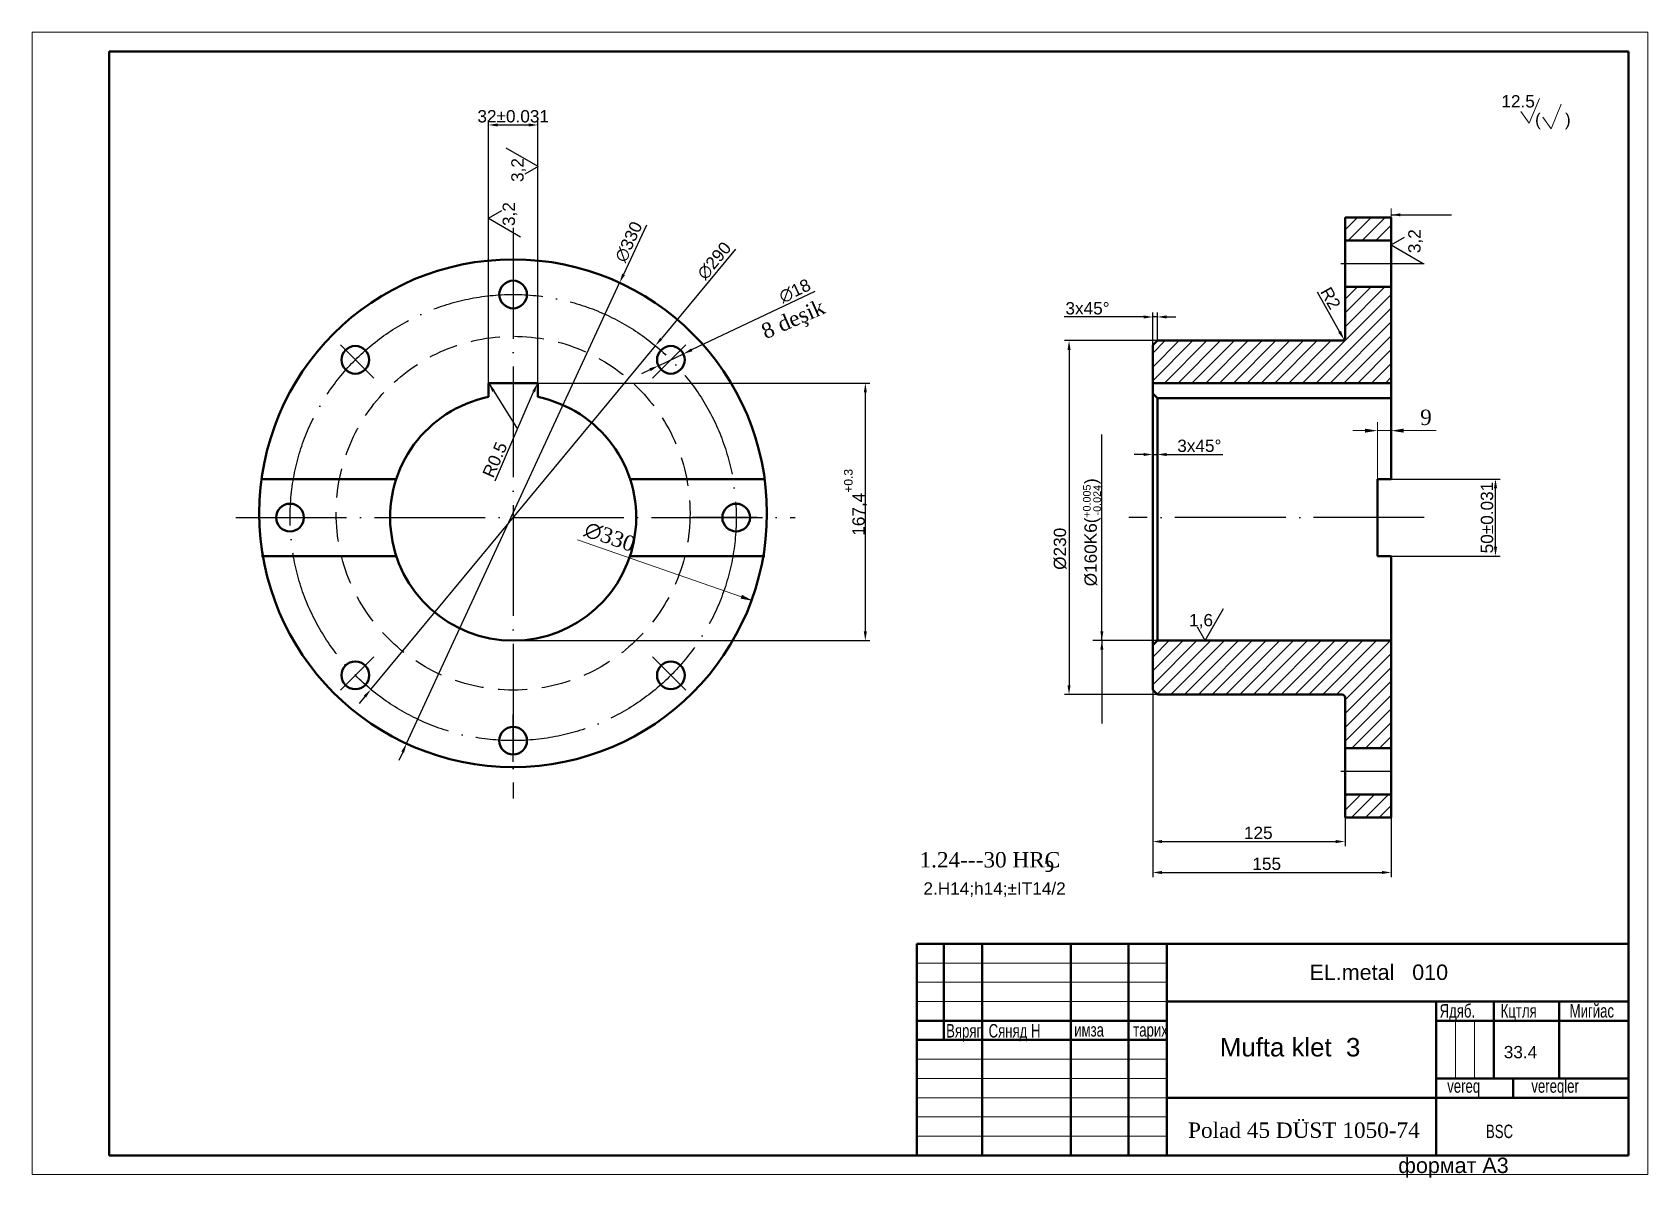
# Model space of a CAD drawing. Header units: millimetres. Extents: x -954 to 34898, y -2134 to 12006.
# Drawn here: x 17725 to 18775, y 5886 to 6631 of the extents above; entities that cross this region are included whole.
import ezdxf

# ---------------------------------------------------------------- set-up
doc = ezdxf.new("R2010")
doc.units = ezdxf.units.MM
doc.header["$LTSCALE"] = 3
doc.linetypes.add('ACAD_ISO04W100', pattern=[30, 24, -3, 0, -3])
doc.linetypes.add('DASHED2', pattern=[9.525, 6.35, -3.175])
doc.layers.add('Выносные эл-ты', color=7, linetype='Continuous')
for name, color, linetype, lineweight in [('Геометрия', 7, 'Continuous', 50), ('контурная', 7, 'Continuous', 50), ('невидимые', 7, 'DASHED2', 25), ('осевые', 1, 'ACAD_ISO04W100', 25), ('размерные', 7, 'Continuous', 25), ('тонкая', 7, 'Continuous', 20), ('тонкий', 7, 'Continuous', 20)]:
    doc.layers.add(name, color=color, linetype=linetype, lineweight=lineweight)
doc.styles.add('s1v3.5', font='arial.ttf', dxfattribs={"width": 0.7, "height": 3.5})
doc.styles.add('s2.5v4', font='times.ttf', dxfattribs={"height": 10})
doc.styles.add('s2v4', font='arial.ttf', dxfattribs={"height": 8})
doc.styles.add('s4v4', font='arial.ttf', dxfattribs={"height": 16})
doc.styles.get("Standard").update_dxf_attribs({"font": 'arial.ttf'})
doc.dimstyles.new('s2.5v4', dxfattribs={"dimtxt": 10, "dimasz": 8, "dimexe": 5.5, "dimexo": 0.5, "dimgap": 3.5, "dimtad": 1, "dimdec": 0, "dimtxsty": 's2.5v4', "dimcen": 2.5, "dimclrd": 256, "dimclre": 1, "dimclrt": 256, "dimadec": 0, "dimazin": 0, "dimtfac": 1, "dimtdec": 0, "dimtmove": 0, "dimatfit": 3, "dimfxl": 1, "dimlwd": -1, "dimlwe": -1, "dimarcsym": 0})
doc.dimstyles.new('s2v4', dxfattribs={"dimtxt": 8, "dimasz": 6, "dimexe": 3, "dimexo": 0, "dimgap": 1.5, "dimtad": 1, "dimtxsty": 'Standard', "dimcen": 2.5, "dimadec": 0, "dimazin": 0, "dimtfac": 1, "dimtmove": 0, "dimatfit": 3, "dimfxl": 1, "dimarcsym": 0})
pattern_1 = [(45, (-3133.804, -19116.0097), (-4.4901281, 4.4901281), [])]

# ---------------------------------------------------------------- blocks, each defined once
blk = doc.blocks.new('*D1180')
at = {"layer": 'Defpoints', "color": 0, "transparency": 16777216}
for p in [(18453.2, 6203.5), (18608.2, 6120.5), (18608.2, 6084.8)]:
    blk.add_point(p, dxfattribs=at)
at = {"layer": 'размерные', "color": 0, "lineweight": -2, "transparency": 16777216}
for p, q in [((18453.2, 6203.5), (18453.2, 6081.8)), ((18608.2, 6120.5), (18608.2, 6081.8)), ((18459.2, 6084.8), (18602.2, 6084.8))]:
    blk.add_line(p, q, dxfattribs=at)
at = {"layer": 'размерные', "color": 0, "transparency": 16777216}
for points in [[(18459.2, 6085.8), (18459.2, 6083.8), (18453.2, 6084.8)], [(18602.2, 6085.8), (18602.2, 6083.8), (18608.2, 6084.8)]]:
    blk.add_solid(points, dxfattribs=at)
at = {"layer": 'размерные', "color": 0, "transparency": 16777216, "insert": (18527.3, 6090.4), "char_height": 8, "attachment_point": 5}
blk.add_mtext('155', dxfattribs=at)
blk = doc.blocks.new('*D1181')
at = {"layer": 'Defpoints', "color": 0, "transparency": 16777216}
for p in [(18578.2, 6145.5), (18453.2, 6120.9), (18578.2, 6104.9)]:
    blk.add_point(p, dxfattribs=at)
at = {"layer": 'размерные', "color": 0, "lineweight": -2, "transparency": 16777216}
for p, q in [((18578.2, 6145.5), (18578.2, 6101.9)), ((18453.2, 6120.9), (18453.2, 6101.9)), ((18459.2, 6104.9), (18572.2, 6104.9))]:
    blk.add_line(p, q, dxfattribs=at)
at = {"layer": 'размерные', "color": 0, "transparency": 16777216}
for points in [[(18459.2, 6105.9), (18459.2, 6103.9), (18453.2, 6104.9)], [(18572.2, 6105.9), (18572.2, 6103.9), (18578.2, 6104.9)]]:
    blk.add_solid(points, dxfattribs=at)
at = {"layer": 'размерные', "color": 0, "transparency": 16777216, "insert": (18521.8, 6110.5), "char_height": 8, "attachment_point": 5}
blk.add_mtext('125', dxfattribs=at)
blk = doc.blocks.new('*D1182')
at = {"layer": 'Defpoints', "color": 0, "transparency": 16777216}
for p in [(18453.2, 6356.5), (18456.2, 6356.5), (18456.2, 6356.5)]:
    blk.add_point(p, dxfattribs=at)
at = {"layer": 'размерные', "color": 0, "lineweight": -2, "transparency": 16777216}
for p, q in [((18447.2, 6356.5), (18441.2, 6356.5)), ((18453.2, 6356.5), (18453.2, 6359.5)), ((18453.2, 6356.5), (18456.2, 6356.5)), ((18456.2, 6356.5), (18456.2, 6359.5)), ((18462.2, 6356.5), (18498.7, 6356.5))]:
    blk.add_line(p, q, dxfattribs=at)
at = {"layer": 'размерные', "color": 0, "transparency": 16777216}
for points in [[(18447.2, 6357.5), (18447.2, 6355.5), (18453.2, 6356.5)], [(18462.2, 6357.5), (18462.2, 6355.5), (18456.2, 6356.5)]]:
    blk.add_solid(points, dxfattribs=at)
at = {"layer": 'размерные', "color": 0, "transparency": 16777216, "insert": (18483.5, 6362.1), "char_height": 8, "attachment_point": 5}
blk.add_mtext('3{\\fArial|b0|i0|c204|p34;х45°}', dxfattribs=at)
blk = doc.blocks.new('*D1183')
at = {"layer": 'Defpoints', "color": 0, "transparency": 16777216}
for p in [(18456.2, 6430.5), (18398.8, 6200.5), (18456.2, 6200.5)]:
    blk.add_point(p, dxfattribs=at)
at = {"layer": 'размерные', "color": 0, "lineweight": -2, "transparency": 16777216}
for p, q in [((18456.2, 6430.5), (18395.8, 6430.5)), ((18398.8, 6424.5), (18398.8, 6206.5)), ((18456.2, 6200.5), (18395.8, 6200.5))]:
    blk.add_line(p, q, dxfattribs=at)
at = {"layer": 'размерные', "color": 0, "transparency": 16777216}
for points in [[(18397.8, 6424.5), (18399.8, 6424.5), (18398.8, 6430.5)], [(18397.8, 6206.5), (18399.8, 6206.5), (18398.8, 6200.5)]]:
    blk.add_solid(points, dxfattribs=at)
at = {"layer": 'размерные', "color": 0, "transparency": 16777216, "insert": (18393, 6295.2), "char_height": 8, "attachment_point": 5, "rotation": 90}
blk.add_mtext('%%c230', dxfattribs=at)
blk = doc.blocks.new('*D1184')
at = {"layer": 'Defpoints', "color": 0, "transparency": 16777216}
for p in [(18453.2, 6445.9), (18453.2, 6427.5), (18456.2, 6430.5)]:
    blk.add_point(p, dxfattribs=at)
at = {"layer": 'размерные', "color": 0, "lineweight": -2, "transparency": 16777216}
for p, q in [((18453.2, 6427.5), (18453.2, 6448.9)), ((18456.2, 6430.5), (18456.2, 6448.9)), ((18447.2, 6445.9), (18395.6, 6445.9)), ((18456.2, 6445.9), (18453.2, 6445.9)), ((18462.2, 6445.9), (18468.2, 6445.9))]:
    blk.add_line(p, q, dxfattribs=at)
at = {"layer": 'размерные', "color": 0, "transparency": 16777216}
for points in [[(18447.2, 6446.9), (18447.2, 6444.9), (18453.2, 6445.9)], [(18462.2, 6446.9), (18462.2, 6444.9), (18456.2, 6445.9)]]:
    blk.add_solid(points, dxfattribs=at)
at = {"layer": 'размерные', "color": 0, "transparency": 16777216, "insert": (18410.8, 6451.5), "char_height": 8, "attachment_point": 5}
blk.add_mtext('3{\\fArial|b0|i0|c204|p34;х45°}', dxfattribs=at)
blk = doc.blocks.new('*D1185')
at = {"layer": 'Defpoints', "color": 0, "transparency": 16777216}
for p in [(18576.7, 6432.8), (18577.6, 6431.1)]:
    blk.add_point(p, dxfattribs=at)
at = {"layer": 'размерные', "color": 0, "lineweight": -2, "transparency": 16777216}
blk.add_line((18560.1, 6462.3), (18574.7, 6436.3), dxfattribs=at)
at = {"layer": 'размерные', "color": 0, "transparency": 16777216}
blk.add_solid([(18575.6, 6436.8), (18573.8, 6435.8), (18577.6, 6431.1)], dxfattribs=at)
at = {"layer": 'размерные', "color": 0, "transparency": 16777216, "insert": (18568.8, 6458.1), "char_height": 8, "attachment_point": 5, "rotation": 299.363}
blk.add_mtext('R2', dxfattribs=at)
blk = doc.blocks.new('*D1186')
at = {"layer": 'Defpoints', "color": 0, "transparency": 16777216}
for p in [(18052.9, 6402.9), (18266.4, 6402.9), (18037.5, 6235.5)]:
    blk.add_point(p, dxfattribs=at)
at = {"layer": 'размерные', "color": 0, "lineweight": -2, "transparency": 16777216}
for p, q in [((18052.9, 6402.9), (18269.4, 6402.9)), ((18266.4, 6241.5), (18266.4, 6396.9)), ((18037.5, 6235.5), (18269.4, 6235.5))]:
    blk.add_line(p, q, dxfattribs=at)
at = {"layer": 'размерные', "color": 0, "transparency": 16777216}
for points in [[(18265.4, 6396.9), (18267.4, 6396.9), (18266.4, 6402.9)], [(18265.4, 6241.5), (18267.4, 6241.5), (18266.4, 6235.5)]]:
    blk.add_solid(points, dxfattribs=at)
at = {"layer": 'размерные', "color": 0, "transparency": 16777216, "insert": (18260, 6325.4), "char_height": 8, "attachment_point": 5, "rotation": 90}
blk.add_mtext('167,4{\\H0.7x;\\S+0.3^ ;}', dxfattribs=at)
blk = doc.blocks.new('*D1187')
at = {"layer": 'Defpoints', "color": 0, "transparency": 16777216}
for p in [(18052.9, 6402), (18053.2, 6402.7)]:
    blk.add_point(p, dxfattribs=at)
at = {"layer": 'размерные', "color": 0, "lineweight": -2, "transparency": 16777216}
blk.add_line((18025.7, 6339.3), (18050.8, 6397.2), dxfattribs=at)
at = {"layer": 'размерные', "color": 0, "transparency": 16777216}
blk.add_solid([(18049.9, 6397.6), (18051.7, 6396.8), (18053.2, 6402.7)], dxfattribs=at)
at = {"layer": 'размерные', "color": 0, "transparency": 16777216, "insert": (18025.6, 6353.1), "char_height": 8, "attachment_point": 5, "rotation": 66.5541}
blk.add_mtext('R0.5', dxfattribs=at)
blk = doc.blocks.new('*D1188')
at = {"layer": 'Defpoints', "color": 0, "transparency": 16777216}
for p in [(18053.5, 6570.7), (18021.5, 6402.4), (18053.5, 6402)]:
    blk.add_point(p, dxfattribs=at)
at = {"layer": 'размерные', "color": 0, "lineweight": -2, "transparency": 16777216}
for p, q in [((18021.5, 6402.4), (18021.5, 6573.7)), ((18053.5, 6402), (18053.5, 6573.7)), ((18027.5, 6570.7), (18047.5, 6570.7))]:
    blk.add_line(p, q, dxfattribs=at)
at = {"layer": 'размерные', "color": 0, "transparency": 16777216}
for points in [[(18027.5, 6571.7), (18027.5, 6569.7), (18021.5, 6570.7)], [(18047.5, 6571.7), (18047.5, 6569.7), (18053.5, 6570.7)]]:
    blk.add_solid(points, dxfattribs=at)
at = {"layer": 'размерные', "color": 0, "transparency": 16777216, "insert": (18037.5, 6576.3), "char_height": 8, "attachment_point": 5}
blk.add_mtext('32%%P0.031', dxfattribs=at)
blk = doc.blocks.new('*D1189')
at = {"layer": 'Defpoints', "color": 0, "transparency": 16777216}
for p in [(17881.6, 6369.6), (18193.3, 6261.4)]:
    blk.add_point(p, dxfattribs=at)
at = {"layer": 'тонкая', "transparency": 16777216}
blk.add_line((18079.2, 6301), (18185.8, 6264), dxfattribs=at)
blk.add_solid([(18186.2, 6265.3), (18185.3, 6262.8), (18193.3, 6261.4)], dxfattribs=at)
at = {"layer": 'тонкая', "transparency": 16777216, "insert": (18100.3, 6302.9), "char_height": 10, "attachment_point": 5, "rotation": 340.8578, "style": 's2.5v4'}
blk.add_mtext('∅330', dxfattribs=at)
blk = doc.blocks.new('*D1190')
at = {"layer": 'Defpoints', "color": 0, "transparency": 16777216}
for p in [(18608.2, 6340.5), (18676, 6340.5), (18608.2, 6290.5)]:
    blk.add_point(p, dxfattribs=at)
at = {"layer": 'размерные', "color": 0, "lineweight": -2, "transparency": 16777216}
for p, q in [((18608.2, 6340.5), (18679, 6340.5)), ((18676, 6296.5), (18676, 6334.5)), ((18608.2, 6290.5), (18679, 6290.5))]:
    blk.add_line(p, q, dxfattribs=at)
at = {"layer": 'размерные', "color": 0, "transparency": 16777216}
for points in [[(18675, 6334.5), (18677, 6334.5), (18676, 6340.5)], [(18675, 6296.5), (18677, 6296.5), (18676, 6290.5)]]:
    blk.add_solid(points, dxfattribs=at)
at = {"layer": 'размерные', "color": 0, "transparency": 16777216, "insert": (18670.5, 6315.5), "char_height": 8, "attachment_point": 5, "rotation": 90}
blk.add_mtext('50%%P0.031', dxfattribs=at)
blk = doc.blocks.new('*D1191')
at = {"layer": 'Defpoints', "color": 0, "transparency": 16777216}
for p in [(18608.2, 6372), (18608.2, 6372), (18599.2, 6340.5)]:
    blk.add_point(p, dxfattribs=at)
at = {"layer": 'тонкая', "color": 1, "transparency": 16777216}
for p, q in [((18599.2, 6341), (18599.2, 6377.5)), ((18608.2, 6372.5), (18608.2, 6377.5))]:
    blk.add_line(p, q, dxfattribs=at)
at = {"layer": 'тонкая', "transparency": 16777216}
for p, q in [((18591.2, 6372), (18583.2, 6372)), ((18599.2, 6372), (18608.2, 6372)), ((18616.2, 6372), (18637.4, 6372))]:
    blk.add_line(p, q, dxfattribs=at)
for points in [[(18591.2, 6373.3), (18591.2, 6370.7), (18599.2, 6372)], [(18616.2, 6373.3), (18616.2, 6370.7), (18608.2, 6372)]]:
    blk.add_solid(points, dxfattribs=at)
at = {"layer": 'тонкая', "transparency": 16777216, "insert": (18630.8, 6380.6), "char_height": 10, "attachment_point": 5, "style": 's2.5v4'}
blk.add_mtext('9', dxfattribs=at)
blk = doc.blocks.new('*D1192')
at = {"layer": 'Defpoints', "color": 0, "transparency": 16777216}
for p in [(18106.7, 6468.1), (17968.2, 6168.6)]:
    blk.add_point(p, dxfattribs=at)
at = {"layer": 'размерные', "color": 0, "lineweight": -2, "transparency": 16777216}
for p, q in [((18124.1, 6505.6), (18109.2, 6473.5)), ((17968.2, 6168.6), (18106.7, 6468.1)), ((17965.7, 6163.1), (17963.1, 6157.7))]:
    blk.add_line(p, q, dxfattribs=at)
at = {"layer": 'размерные', "color": 0, "transparency": 16777216}
for points in [[(18108.3, 6474), (18110.1, 6473.1), (18106.7, 6468.1)], [(17964.8, 6163.6), (17966.6, 6162.7), (17968.2, 6168.6)]]:
    blk.add_solid(points, dxfattribs=at)
at = {"layer": 'размерные', "color": 0, "transparency": 16777216, "insert": (18112.6, 6494.7), "char_height": 8, "attachment_point": 5, "rotation": 65.1782}
blk.add_mtext('∅330', dxfattribs=at)
blk = doc.blocks.new('*D1193')
at = {"layer": 'Defpoints', "color": 0, "transparency": 16777216}
for p in [(18129.9, 6427.2), (17945, 6203.8)]:
    blk.add_point(p, dxfattribs=at)
at = {"layer": 'размерные', "color": 0, "lineweight": -2, "transparency": 16777216}
for p, q in [((18182, 6490), (18133.8, 6431.8)), ((17945, 6203.8), (18129.9, 6427.2)), ((17941.1, 6199.2), (17937.3, 6194.6))]:
    blk.add_line(p, q, dxfattribs=at)
at = {"layer": 'размерные', "color": 0, "transparency": 16777216}
for points in [[(18133, 6432.4), (18134.5, 6431.2), (18129.9, 6427.2)], [(17940.4, 6199.8), (17941.9, 6198.6), (17945, 6203.8)]]:
    blk.add_solid(points, dxfattribs=at)
at = {"layer": 'размерные', "color": 0, "transparency": 16777216, "insert": (18168.2, 6482.4), "char_height": 8, "attachment_point": 5, "rotation": 50.3691}
blk.add_mtext('∅290', dxfattribs=at)
blk = doc.blocks.new('*D1194')
at = {"layer": 'Defpoints', "color": 0, "transparency": 16777216}
for p in [(18148.1, 6421.9), (18131.9, 6414.2)]:
    blk.add_point(p, dxfattribs=at)
at = {"layer": 'размерные', "color": 0, "lineweight": -2, "transparency": 16777216}
for p, q in [((18233.6, 6462.5), (18153.5, 6424.5)), ((18131.9, 6414.2), (18148.1, 6421.9)), ((18126.4, 6411.6), (18121, 6409))]:
    blk.add_line(p, q, dxfattribs=at)
at = {"layer": 'размерные', "color": 0, "transparency": 16777216}
for points in [[(18153.1, 6425.4), (18154, 6423.6), (18148.1, 6421.9)], [(18126, 6412.5), (18126.9, 6410.7), (18131.9, 6414.2)]]:
    blk.add_solid(points, dxfattribs=at)
at = {"layer": 'размерные', "color": 0, "transparency": 16777216, "insert": (18220.6, 6462.8), "char_height": 8, "attachment_point": 5, "rotation": 25.4171}
blk.add_mtext('∅18', dxfattribs=at)

msp = doc.modelspace()

# ---------------------------------------------------------------- hatches: boundary and pattern name
at = {"layer": 'тонкая'}
h = msp.add_hatch(dxfattribs=at)
h.set_pattern_fill('ANSI31', color=256, scale=2, style=0)
h.set_pattern_definition(pattern_1)
h.paths.add_polyline_path([(18608.234, 6510.507), (18578.234, 6510.507), (18578.234, 6495.507), (18608.234, 6495.507)])
h.paths.add_polyline_path([(18608.234, 6135.507), (18578.234, 6135.507), (18578.234, 6120.507), (18608.234, 6120.507)])
h = msp.add_hatch(dxfattribs=at)
h.set_pattern_fill('ANSI31', color=256, scale=2, style=0)
h.set_pattern_definition(pattern_1)
edge = h.paths.add_edge_path()
edge.add_line((18608.234, 6425.007), (18608.234, 6465.507))
edge.add_line((18608.234, 6465.507), (18578.234, 6465.507))
edge.add_line((18578.234, 6465.507), (18578.234, 6432.497))
edge.add_arc((18576.234, 6432.497), 2, -89.999999, 0, ccw=False)
edge.add_line((18576.234, 6430.497), (18456.234, 6430.497))
edge.add_line((18456.234, 6430.497), (18453.234, 6427.497))
edge.add_line((18453.234, 6427.497), (18453.234, 6402.907))
edge.add_line((18453.234, 6402.907), (18608.234, 6402.907))
edge.add_line((18608.234, 6402.907), (18608.234, 6425.007))
edge = h.paths.add_edge_path()
edge.add_line((18608.234, 6235.507), (18456.234, 6235.507))
edge.add_line((18456.234, 6235.507), (18453.234, 6232.507))
edge.add_line((18453.234, 6232.507), (18453.234, 6203.517))
edge.add_line((18453.234, 6203.517), (18456.234, 6200.517))
edge.add_line((18456.234, 6200.517), (18576.234, 6200.517))
edge.add_arc((18576.234, 6198.517), 2, 0, 89.999999, ccw=False)
edge.add_line((18578.234, 6198.517), (18578.234, 6165.507))
edge.add_line((18578.234, 6165.507), (18608.234, 6165.507))
edge.add_line((18608.234, 6165.507), (18608.234, 6235.507))

# ---------------------------------------------------------------- linework, layer by layer
at = {"layer": 'Выносные эл-ты'}
for p, q in [((18053.765, 6543.68), (18032.98, 6555.68)), ((18053.765, 6543.68), (18045.104, 6538.68)), ((18021.454, 6510.077), (18030.114, 6515.077)), ((18021.454, 6510.077), (18042.238, 6498.077)), ((18608.234, 6492.747), (18616.894, 6497.747)), ((18608.234, 6492.747), (18629.019, 6480.747)), ((18487.228, 6235.507), (18499.228, 6256.292)), ((18487.228, 6235.507), (18482.228, 6244.168))]:
    msp.add_line(p, q, dxfattribs=at)
at = {"layer": 'Геометрия'}
for p, q in [((18578.234, 6510.507), (18578.234, 6432.497)), ((18608.234, 6510.507), (18578.234, 6510.507)), ((18608.234, 6425.007), (18608.234, 6510.507)), ((18578.234, 6495.507), (18608.234, 6495.507)), ((18578.234, 6465.507), (18608.234, 6465.507)), ((18453.234, 6427.497), (18456.234, 6430.497)), ((18453.234, 6315.507), (18453.234, 6427.497)), ((18456.234, 6430.497), (18576.234, 6430.497)), ((18608.234, 6425.007), (18608.234, 6340.507)), ((18608.234, 6402.907), (18453.234, 6402.907)), ((18456.234, 6393.121), (18453.234, 6396.121)), ((18456.234, 6393.121), (18456.234, 6235.507)), ((18608.234, 6393.121), (18456.234, 6393.121)), ((17961.46, 6340.507), (17873.95, 6340.507)), ((18113.447, 6340.507), (18200.958, 6340.507)), ((18608.234, 6340.507), (18599.234, 6340.507)), ((18599.234, 6340.507), (18599.234, 6290.507)), ((18453.234, 6315.507), (18453.234, 6203.517)), ((17961.46, 6290.507), (17873.95, 6290.507)), ((18113.447, 6290.507), (18200.958, 6290.507)), ((18599.234, 6290.507), (18608.234, 6290.507)), ((18608.234, 6290.507), (18608.234, 6120.507)), ((18456.234, 6235.507), (18453.234, 6232.507)), ((18456.234, 6235.507), (18608.234, 6235.507)), ((18453.234, 6203.517), (18456.234, 6200.517)), ((18456.234, 6200.517), (18576.234, 6200.517)), ((18578.234, 6120.507), (18578.234, 6198.517)), ((18578.234, 6165.507), (18608.234, 6165.507)), ((18578.234, 6135.507), (18608.234, 6135.507)), ((18608.234, 6120.507), (18578.234, 6120.507))]:
    msp.add_line(p, q, dxfattribs=at)
for centre, start, end in [((18576.234, 6432.497), 270, 0), ((18576.234, 6198.517), 0, 90)]:
    msp.add_arc(centre, 2, start, end, dxfattribs=at)
at = {"layer": 'контурная'}
for p, q in [((17774.923, 5900.928), (17774.923, 6618.428)), ((17774.923, 6618.428), (18762.423, 6618.428)), ((18762.423, 6618.428), (18762.423, 5900.928)), ((18021.454, 6402.407), (18021.454, 6393.891)), ((18037.454, 6402.907), (18021.954, 6402.907)), ((18037.454, 6402.907), (18052.954, 6402.907)), ((18053.454, 6402.407), (18053.454, 6393.891)), ((18299.923, 6038.428), (18299.923, 5900.928)), ((18317.423, 6038.428), (18317.423, 5975.928)), ((18342.423, 6038.428), (18342.423, 5900.928)), ((18399.923, 6038.428), (18399.923, 5900.928)), ((18299.923, 5988.428), (18462.423, 5988.428)), ((18462.423, 5988.428), (18462.423, 5975.928)), ((18462.423, 5975.928), (18299.923, 5975.928)), ((18687.423, 5950.928), (18687.423, 5944.678)), ((18687.423, 5944.678), (18687.423, 5938.428)), ((18762.423, 5900.928), (17774.923, 5900.928))]:
    msp.add_line(p, q, dxfattribs=at)
for points in [[(18299.923, 6038.428), (18762.423, 6038.428), (18762.423, 6000.928), (18462.423, 6000.928)], [(18437.423, 6038.428), (18437.423, 5900.928)], [(18462.423, 6038.428), (18462.423, 5900.928)], [(18637.423, 5900.928), (18637.423, 6000.928)], [(18674.923, 6000.928), (18674.923, 5950.928)], [(18717.423, 6000.928), (18717.423, 5950.928)], [(18762.423, 5988.428), (18637.423, 5988.428)], [(18762.423, 5950.928), (18637.423, 5950.928)], [(18462.423, 5938.428), (18762.423, 5938.428)]]:
    msp.add_lwpolyline(points, dxfattribs=at)
for centre, radius in [((18037.454, 6318.339), 165), ((18037.454, 6460.507), 9), ((17934.923, 6418.038), 9), ((18139.984, 6418.038), 9), ((17892.454, 6315.507), 9), ((18182.454, 6315.507), 9), ((17934.923, 6212.977), 9), ((18139.984, 6212.977), 9), ((18037.454, 6170.507), 9)]:
    msp.add_circle(centre, radius, dxfattribs=at)
for centre, radius, start, end in [((18021.954, 6402.407), 0.5, 90, 180), ((18052.954, 6402.407), 0.5, 0, 90), ((18037.454, 6315.507), 80, 101.536959, 78.463041)]:
    msp.add_arc(centre, radius, start, end, dxfattribs=at)
at = {"layer": 'невидимые'}
msp.add_circle((18037.454, 6318.339), 115, dxfattribs=at)
at = {"layer": 'осевые'}
for p, q in [((18037.454, 6503.781), (18037.454, 6132.897)), ((18629.734, 6480.507), (18575.429, 6480.507)), ((18037.454, 6474.239), (18037.454, 6443.542)), ((17925.213, 6427.748), (17946.919, 6406.042)), ((18149.694, 6427.748), (18127.988, 6406.042)), ((17857.199, 6315.507), (18220.845, 6315.507)), ((17878.722, 6315.507), (17909.419, 6315.507)), ((17882.454, 6315.507), (17920.803, 6315.507)), ((18192.454, 6315.507), (18154.104, 6315.507)), ((18196.185, 6315.507), (18165.488, 6315.507)), ((18629.734, 6315.507), (18437.734, 6315.507)), ((17925.213, 6203.267), (17946.919, 6224.973)), ((18149.694, 6203.267), (18127.988, 6224.973)), ((18037.454, 6156.776), (18037.454, 6187.473)), ((18608.234, 6150.507), (18575.429, 6150.507))]:
    msp.add_line(p, q, dxfattribs=at)
msp.add_circle((18037.454, 6315.507), 145, dxfattribs=at)
at = {"layer": 'размерные'}
msp.add_line((18456.234, 6235.507), (18414.303, 6235.507), dxfattribs=at)
at = {"layer": 'тонкая'}
for p, q in [((17724.923, 5888.428), (17724.923, 6630.928)), ((17724.923, 6630.928), (18774.923, 6630.928)), ((18774.923, 6630.928), (18774.923, 5888.428)), ((18608.234, 6485.507), (18608.234, 6516.503)), ((18576.234, 6430.497), (18576.234, 6430.497)), ((18576.234, 6200.517), (18576.234, 6200.517)), ((18299.923, 6038.428), (18762.423, 6038.428)), ((18774.923, 5888.428), (17724.923, 5888.428))]:
    msp.add_line(p, q, dxfattribs=at)
for points in [[(18762.423, 5900.928), (18762.423, 6038.428), (18299.923, 6038.428), (18299.923, 5900.928), (18299.923, 6038.428), (18317.423, 6038.428), (18317.423, 5975.928), (18299.923, 5975.928), (18462.423, 5975.928), (18462.423, 6038.428), (18462.423, 5900.928), (18437.423, 5900.928), (18437.423, 6038.428), (18399.923, 6038.428), (18399.923, 5900.928), (18342.423, 5900.928), (18342.423, 6038.428)], [(18299.923, 6038.428), (18299.923, 6025.928), (18462.423, 6025.928), (18462.423, 6013.428), (18299.923, 6013.428), (18299.923, 6000.928), (18762.423, 6000.928), (18637.423, 6000.928), (18637.423, 5900.928), (18637.423, 5938.428), (18762.423, 5938.428), (18762.423, 5950.928), (18637.423, 5950.928), (18637.423, 5988.428), (18762.423, 5988.428), (18762.423, 6000.928), (18717.423, 6000.928), (18717.423, 5950.928), (18674.923, 5950.928), (18674.923, 6000.928), (18674.923, 5988.428), (18662.423, 5988.428), (18662.423, 5950.928), (18649.923, 5950.928), (18649.923, 5988.428), (18649.923, 5950.928), (18687.423, 5950.928), (18687.423, 5938.428)], [(18299.923, 6000.928), (18299.923, 5988.428), (18462.423, 5988.428), (18462.423, 5963.428), (18299.923, 5963.428), (18299.923, 5950.928), (18462.423, 5950.928), (18462.423, 5938.428), (18299.923, 5938.428), (18299.923, 5925.928), (18462.423, 5925.928), (18462.423, 5913.428), (18299.923, 5913.428), (18299.923, 5938.428), (18637.423, 5938.428)]]:
    msp.add_lwpolyline(points, dxfattribs=at)
at = {"layer": 'тонкий'}
for points in [[(18692.551, 6579.552), (18697.919, 6571.781), (18704.534, 6587.933)], [(18706.74, 6575.876), (18712.108, 6568.105), (18718.723, 6584.257)], [(18299.923, 5900.928), (18762.423, 5900.928)]]:
    msp.add_lwpolyline(points, dxfattribs=at)

# ---------------------------------------------------------------- texts
at = {"layer": 'Выносные эл-ты'}
for p in [(18044.253, 6533.642), (18038.625, 6505.023), (18627.29, 6487.374)]:
    msp.add_text('3,2', height=8, rotation=90, dxfattribs=at).set_placement(p)
msp.add_text('1,6', height=8, dxfattribs=at).set_placement((18476.821, 6244.838))
at = {"layer": 'размерные'}
for s, height, p in [('+0.005', 5, (18412.882, 6315.393)), ('%%C160K6(       )', 8, (18416.847, 6270.826)), ('-0.024', 5, (18419.557, 6316.918))]:
    msp.add_text(s, height=height, rotation=90, dxfattribs=at).set_placement(p)
at = {"layer": 'тонкая', "style": 's2.5v4'}
msp.add_text('8 deşik', height=10, rotation=23.693669, dxfattribs=at).set_placement((18201.623, 6431.318))
at = {"layer": 'тонкая'}
for s, style, p in [('1.24---30 HRC', 's2.5v4', (18301.606, 6088.072)), ('э', 's2.5v4', (18382.733, 6085.248)), ('EL.metal   010', 's4v4', (18555.099, 6014.958)), ('Polad 45 DÜST 1050-74', 's2.5v4', (18476.172, 5912.297)), ('формат А3', 's4v4', (18612.782, 5889.434))]:
    msp.add_text(s, height=10, dxfattribs=dict(at, style=style)).set_placement(p)
at = {"layer": 'тонкая', "style": 's1v3.5', "width": 0.7}
for s, p in [('Ядяб.       Кцтля         Мигйас', (18639.654, 5990.492)), ('Вяряг  Сяняд Н', (18318.918, 5977.536)), ('имза        тарих', (18402.155, 5978.125)), ('vereq              vereqler', (18644.623, 5941.649)), ('BSC', (18669.818, 5912.149))]:
    msp.add_text(s, height=8.75, dxfattribs=at).set_placement(p)
at = {"layer": 'тонкий', "style": 's2v4'}
for s, height, p in [('12.5', 8, (18679.813, 6582.073)), ('(', 8, (18701.712, 6570.349)), (')', 8, (18721.156, 6570.349)), ('2.H14;h14;%%PIT14/2', 8, (18304.147, 6070.411)), ('Mufta klet  3             ', 12, (18496.833, 5965.227)), ('33.4', 8, (18681.389, 5964.054))]:
    msp.add_text(s, height=height, dxfattribs=at).set_placement(p)

# ---------------------------------------------------------------- dimensions: what is measured, and where the dimension line sits
at = {"layer": 'размерные'}
for base, p1, p2, text, picture, middle in [((18053.454, 6570.697), (18021.454, 6402.407), (18053.454, 6401.998), '<>%%P0.031', '*D1188', (18037.454, 6570.697)), ((18453.234, 6445.874), (18456.234, 6430.497), (18453.234, 6427.497), '<>{\\fArial|b0|i0|c204|p34;х45°}', '*D1184', (18410.83, 6445.874))]:
    dim = msp.add_linear_dim(base=base, p1=p1, p2=p2, text=text, dimstyle='s2v4', dxfattribs=at)
    dim.commit()
    dim.dimension.update_dxf_attribs({"geometry": picture, "text_midpoint": middle, "dimtype": 160})
dim = msp.add_diameter_dim_2p(p1=(17968.187, 6168.582), p2=(18106.72, 6468.096), dimstyle='s2v4', dxfattribs=at)
dim.commit()
dim.dimension.update_dxf_attribs({"geometry": '*D1192', "text_midpoint": (18112.647, 6494.746)})
for p1, p2, picture, middle in [((17944.967, 6203.833), (18129.94, 6427.182), '*D1193', (18172.643, 6478.744)), ((18131.855, 6414.175), (18148.113, 6421.901), '*D1194', (18223.082, 6457.526))]:
    dim = msp.add_diameter_dim_2p(p1=p1, p2=p2, dimstyle='s2v4', dxfattribs=at)
    dim.commit()
    dim.dimension.update_dxf_attribs({"geometry": picture, "text_midpoint": middle, "dimtype": 163})
dim = msp.add_radius_dim(center=(18576.668, 6432.826), mpoint=(18577.648, 6431.083), dimstyle='s2v4', dxfattribs=at)
dim.commit()
dim.dimension.update_dxf_attribs({"geometry": '*D1185', "text_midpoint": (18563.979, 6455.379), "dimtype": 164})
dim = msp.add_linear_dim(base=(18398.785, 6200.517), p1=(18456.234, 6430.497), p2=(18456.234, 6200.517), angle=90, text='%%c<>', dimstyle='s2v4', override={"dimdec": 0}, dxfattribs=at)
dim.commit()
dim.dimension.update_dxf_attribs({"geometry": '*D1183', "text_midpoint": (18398.785, 6295.205), "dimtype": 160})
dim = msp.add_radius_dim(center=(18052.867, 6402), mpoint=(18053.185, 6402.734), text='R0.5', dimstyle='s2v4', dxfattribs=at)
dim.commit()
dim.dimension.update_dxf_attribs({"geometry": '*D1187', "text_midpoint": (18030.707, 6350.905), "dimtype": 164})
dim = msp.add_linear_dim(base=(18266.354, 6402.907), p1=(18037.454, 6235.507), p2=(18052.888, 6402.907), angle=90, text='<>{\\H0.7x;\\S+0.3^ ;}', dimstyle='s2v4', dxfattribs=at)
dim.commit()
dim.dimension.update_dxf_attribs({"geometry": '*D1186', "text_midpoint": (18266.354, 6325.351), "dimtype": 160})
dim = msp.add_linear_dim(base=(18456.234, 6356.532), p1=(18453.234, 6356.532), p2=(18456.234, 6356.532), text='<>{\\fArial|b0|i0|c204|p34;х45°}', dimstyle='s2v4', dxfattribs=at)
dim.commit()
dim.dimension.update_dxf_attribs({"geometry": '*D1182', "text_midpoint": (18483.48, 6362.119)})
dim = msp.add_linear_dim(base=(18676.048, 6340.507), p1=(18608.234, 6290.507), p2=(18608.234, 6340.507), angle=90, text='50%%P0.031', dimstyle='s2v4', dxfattribs=at)
dim.commit()
dim.dimension.update_dxf_attribs({"geometry": '*D1190', "text_midpoint": (18670.461, 6315.507)})
for base, p1, p2, picture, middle in [((18608.234, 6084.775), (18453.234, 6203.517), (18608.234, 6120.507), '*D1180', (18527.315, 6084.775)), ((18578.234, 6104.893), (18453.234, 6120.919), (18578.234, 6145.507), '*D1181', (18521.762, 6104.893))]:
    dim = msp.add_linear_dim(base=base, p1=p1, p2=p2, dimstyle='s2v4', dxfattribs=at)
    dim.commit()
    dim.dimension.update_dxf_attribs({"geometry": picture, "text_midpoint": middle, "dimtype": 160})
at = {"layer": 'тонкая'}
dim = msp.add_linear_dim(base=(18608.234, 6372), p1=(18599.234, 6340.507), p2=(18608.234, 6372), dimstyle='s2.5v4', dxfattribs=at)
dim.commit()
dim.dimension.update_dxf_attribs({"geometry": '*D1191', "text_midpoint": (18630.816, 6380.601)})
dim = msp.add_diameter_dim_2p(p1=(17881.577, 6369.613), p2=(18193.33, 6261.402), dimstyle='s2.5v4', dxfattribs=at)
dim.commit()
dim.dimension.update_dxf_attribs({"geometry": '*D1189', "text_midpoint": (18097.471, 6294.675), "dimtype": 163})

# ---------------------------------------------------------------- leaders
at = {"layer": 'размерные'}
for points in [[(18608.234, 6512.296), (18647.492, 6512.296)], [(18021.572, 6402.766), (18040.274, 6372.965)], [(18420.126, 6235.507), (18420.126, 6369.592)], [(18420.122, 6235.671), (18420.122, 6181.668)]]:
    msp.add_leader(points, dimstyle='s2v4', dxfattribs=at)

doc.saveas('drawing.dxf')
